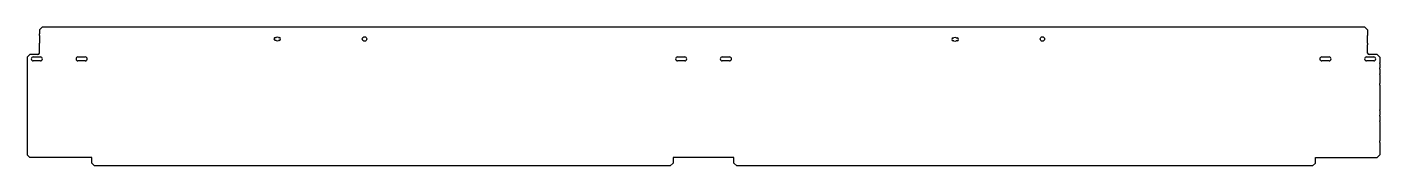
# Model space of a CAD drawing. Header units: millimetres. Extents: x -954 to 1464, y 74 to 323.
import ezdxf

# ---------------------------------------------------------------- set-up
doc = ezdxf.new("R2010")
doc.units = ezdxf.units.MM
doc.layers.add('CALHA_DE_FIAÇÃO_', color=7, linetype='Continuous')
doc.layers.add('Default', color=7, linetype='Continuous')

# ---------------------------------------------------------------- blocks, each defined once
blk = doc.blocks.new('SE')
at = {"layer": 'CALHA_DE_FIAÇÃO_', "color": 7, "linetype": 'Continuous'}
for p, q in [((-927.4, 322.6), (-932.4, 317.6)), ((-932.4, 317.6), (-932.4, 310.6)), ((1436.6, 322.6), (-927.4, 322.6)), ((1441.6, 317.6), (1436.6, 322.6)), ((1441.6, 317.6), (1441.6, 310.6)), ((-932.4, 307.6), (-932.4, 310.6)), ((-932.4, 307.6), (-932.4, 293.6)), ((-932.4, 290.6), (-932.4, 293.6)), ((-932.4, 276.2), (-932.4, 290.6)), ((-510.7, 303.8), (-509.3, 303.8)), ((-509.3, 298.8), (-510.7, 298.8)), ((-505.1, 303.8), (-503.7, 303.8)), ((-503.7, 298.8), (-505.1, 298.8)), ((700.8, 303.1), (702.2, 303.1)), ((702.2, 298.1), (700.8, 298.1)), ((706.4, 303.1), (707.8, 303.1)), ((707.8, 298.1), (706.4, 298.1)), ((1441.6, 310.6), (1441.6, 307.6)), ((1441.6, 293.6), (1441.6, 307.6)), ((1441.6, 293.6), (1441.6, 290.6)), ((1441.6, 276.2), (1441.6, 290.6)), ((-949.4, 273.6), (-954.4, 268.6)), ((-954.4, 268.6), (-954.4, 258.7)), ((-935, 273.6), (-949.4, 273.6)), ((-943.4, 269.1), (-930.4, 269.1)), ((-863.4, 269.1), (-850.4, 269.1)), ((208.1, 269.1), (221.1, 269.1)), ((288.1, 269.1), (301.1, 269.1)), ((1359.6, 269.1), (1372.6, 269.1)), ((1439.6, 269.1), (1452.6, 269.1)), ((1458.6, 273.6), (1444.2, 273.6)), ((1463.6, 268.6), (1458.6, 273.6)), ((1463.6, 268.6), (1463.6, 258.7)), ((-954.4, 258.7), (-954.4, 257.7)), ((-954.4, 257.7), (-954.4, 249.4)), ((-954.4, 249.4), (-954.4, 247.4)), ((-954.4, 247.4), (-954.4, 239)), ((-930.4, 262.1), (-943.4, 262.1)), ((-850.4, 262.1), (-863.4, 262.1)), ((221.1, 262.1), (208.1, 262.1)), ((301.1, 262.1), (288.1, 262.1)), ((1372.6, 262.1), (1359.6, 262.1)), ((1452.6, 262.1), (1439.6, 262.1)), ((1463.6, 257.7), (1463.6, 258.7)), ((1463.6, 257.7), (1463.6, 249.4)), ((1463.6, 247.4), (1463.6, 249.4)), ((1463.6, 247.4), (1463.6, 239)), ((-954.4, 239), (-954.4, 238)), ((-954.4, 238), (-954.4, 221.8)), ((-954.4, 221.8), (-954.4, 218.8)), ((-954.4, 218.8), (-954.4, 174.4)), ((1463.6, 238), (1463.6, 239)), ((1463.6, 238), (1463.6, 221.8)), ((1463.6, 218.8), (1463.6, 221.8)), ((1463.6, 218.8), (1463.6, 174.4)), ((-954.4, 174.4), (-954.4, 173.4)), ((-954.4, 173.4), (-954.4, 165)), ((1463.6, 173.4), (1463.6, 174.4)), ((1463.6, 173.4), (1463.6, 165)), ((-954.4, 165), (-954.4, 163)), ((-954.4, 163), (-954.4, 154.7)), ((-954.4, 154.7), (-954.4, 153.7)), ((-954.4, 153.7), (-954.4, 119.3)), ((1463.6, 163), (1463.6, 165)), ((1463.6, 163), (1463.6, 154.7)), ((1463.6, 153.7), (1463.6, 154.7)), ((1463.6, 153.7), (1463.6, 119.3)), ((-954.4, 119.3), (-954.4, 116.3)), ((-954.4, 116.3), (-954.4, 94.3)), ((1463.6, 116.3), (1463.6, 119.3)), ((1463.6, 116.3), (1463.6, 94.3)), ((-954.4, 94.3), (-949.4, 89.3)), ((-838.9, 89.3), (-949.4, 89.3)), ((-838.9, 79.3), (-838.9, 89.3)), ((-838.9, 79.3), (-833.9, 74.3)), ((195.2, 74.3), (-833.9, 74.3)), ((195.2, 74.3), (200.2, 79.3)), ((309, 89.3), (200.2, 89.3)), ((200.2, 89.3), (200.2, 79.3)), ((309, 79.3), (309, 89.3)), ((309, 79.3), (314, 74.3)), ((1343.1, 74.3), (314, 74.3)), ((1343.1, 74.3), (1348.1, 79.3)), ((1348.1, 79.3), (1348.1, 89.3)), ((1348.1, 89.3), (1458.6, 89.3)), ((1458.6, 89.3), (1463.6, 94.3))]:
    blk.add_line(p, q, dxfattribs=at)
for centre in [(-351.2, 301.3), (860.3, 301.3)]:
    blk.add_circle(centre, 4, dxfattribs=at)
for centre, radius, start, end in [((-510.7, 301.3), 2.5, 90, 270), ((-507.2, 301.3), 3.25, 50.2849, 129.7151), ((-507.2, 301.3), 3.25, 230.2849, 309.7151), ((-503.7, 301.3), 2.5, 270, 90), ((700.8, 300.6), 2.5, 90, 270), ((704.3, 300.6), 3.25, 50.2849, 129.7151), ((704.3, 300.6), 3.25, 230.2849, 309.7151), ((707.8, 300.6), 2.5, 270, 90), ((-943.4, 265.6), 3.5, 90, 270), ((-935, 276.2), 2.6, 270, 0), ((-930.4, 265.6), 3.5, 270, 90), ((-863.4, 265.6), 3.5, 90, 270), ((-850.4, 265.6), 3.5, 270, 90), ((208.1, 265.6), 3.5, 90, 270), ((221.1, 265.6), 3.5, 270, 90), ((288.1, 265.6), 3.5, 90, 270), ((301.1, 265.6), 3.5, 270, 90), ((1359.6, 265.6), 3.5, 90, 270), ((1372.6, 265.6), 3.5, 270, 90), ((1439.6, 265.6), 3.5, 90, 270), ((1444.2, 276.2), 2.6, 180, 270), ((1452.6, 265.6), 3.5, 270, 90)]:
    blk.add_arc(centre, radius, start, end, dxfattribs=at)

msp = doc.modelspace()

# ---------------------------------------------------------------- block references
at = {"layer": 'Default'}
msp.add_blockref('SE', (0, 0), dxfattribs=at)

doc.saveas('drawing.dxf')
